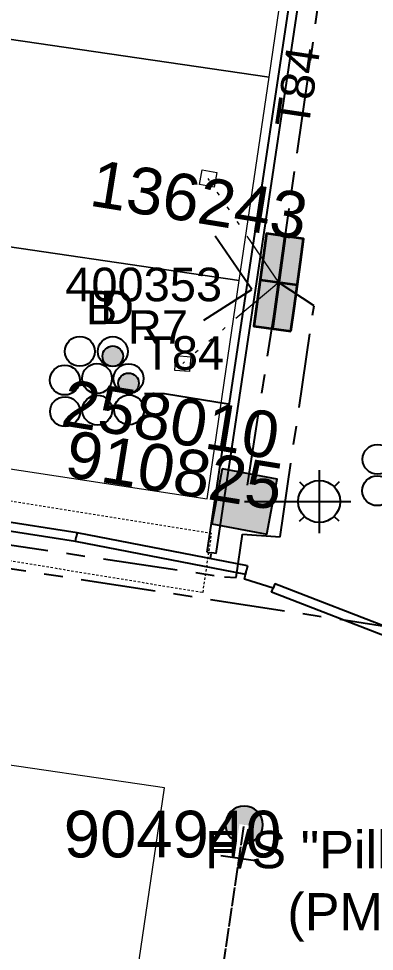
# Model space of a CAD drawing. Header units: metres. Extents: x 302924 to 304532, y 6268290 to 6269135.
# Drawn here: x 304180.3 to 304199.33, y 6268794.98 to 6268844.95 of the extents above; entities that cross this region are included whole.
import ezdxf
from ezdxf.enums import TextEntityAlignment as Align

# ---------------------------------------------------------------- set-up
doc = ezdxf.new("R2010")
doc.units = ezdxf.units.M
for name, pattern in [('Cable Exist OH', [1, 1, 0]), ('Cable Exist UG', [7, 4, -1, 1, -1]), ('DASHED', [19.05, 12.7, -6.35]), ('HIDDEN2', [0.1875, 0.125, -0.0625]), ('PHANTOMX2', [6.6, 3, -0.75, 0.2, -0.75, 0.2, -0.75, 0.2, -0.75])]:
    doc.linetypes.add(name, pattern=pattern)
doc.layers.get('0').update_dxf_attribs({"color": 6})
for name, color, linetype, lineweight in [('_User Miscellaneous1', 30, 'Continuous', 13), ('_User Miscellaneous5', 121, 'Continuous', 13), ('_User_LV_Exist', 5, 'Continuous', 35), ('Cadastre Other Property_SP_EXT', 138, 'DASHED', 15), ('Mains_HV_EXT', 13, 'Continuous', 25), ('Mains_LV_EXT', 163, 'Continuous', 25), ('Mains_LV_SL_EXT', 135, 'Continuous', 25), ('Services_SP_EXT', 42, 'PHANTOMX2', 20)]:
    doc.layers.add(name, color=color, linetype=linetype, lineweight=lineweight)
for name, color, linetype in [('Duct_SP_EXT', 30, 'Continuous'), ('Equip_SP_SL_EXT', 7, 'Continuous'), ('SupportsOH_SP_TR_HV_LV_SL_EXT', 7, 'Continuous'), ('SupportsUG_SP_LV_EXT', 7, 'Continuous'), ('SupportsUG_SP_LV_SL_EXT', 7, 'Continuous'), ('Trench_SP_EXT', 7, 'Continuous')]:
    doc.layers.add(name, color=color, linetype=linetype)
doc.styles.add('COLUMN_LABEL', font='arial.ttf', dxfattribs={"height": 2})
doc.styles.add('iecARIAL', font='arial.ttf', dxfattribs={"height": 2})
doc.styles.add('POLE_LABEL', font='arial.ttf', dxfattribs={"height": 2})
doc.styles.add('SL_LABEL', font='arial.ttf', dxfattribs={"height": 2})
doc.styles.get("Standard").update_dxf_attribs({"font": 'arial.ttf'})

# ---------------------------------------------------------------- blocks, each defined once
blk = doc.blocks.new('COLUMN_EXT')
blk.add_hatch(color=256).paths.add_polyline_path([(1.5, -1.5), (1.5, 1.5), (-1.5, 1.5), (-1.5, -1.5)])
blk.add_lwpolyline([(1.5, 1.5), (-1.5, 1.5), (-1.5, -1.5), (1.5, -1.5)], close=True)
at = {"flags": 9}
for tag, p in [('NOTES', (-1.813, 2)), ('STREETNAME', (-1.813, 1.6)), ('LOCATION', (-1.813, 1.4)), ('SUBURB', (-1.813, 1.8)), ('LEGEND', (-1.813, 1.2)), ('USAGE', (-1.813, 1)), ('COLUMN_TYPE', (-1.813, 0.4)), ('OWNED_BY', (-1.813, 0.6)), ('STATE', (-1.813, 0.8))]:
    blk.add_attdef(tag, text='', height=0.2, rotation=180, dxfattribs=at).set_placement(p, align=Align.MIDDLE_LEFT)
at = {"flags": 1}
blk.add_attdef('Z', (-1.813, 2.351), '', height=0.2, rotation=180, dxfattribs=at)
at = {"flags": 9}
for tag, style, p in [('STRUCTURE_PLANT_NUMBER', 'POLE_LABEL', (-1.813, -0.031)), ('STREET_CODE', 'COLUMN_LABEL', (-1.813, 0.2))]:
    blk.add_attdef(tag, text='', height=0.2, rotation=180, dxfattribs=dict(at, style=style)).set_placement(p, align=Align.MIDDLE_LEFT)
at = {"style": 'COLUMN_LABEL', "width": 0.9, "flags": 8}
blk.add_attdef('ASSET_NUM', text='', height=2, rotation=270, dxfattribs=at).set_placement((2, -4), align=Align.MIDDLE_LEFT)
blk = doc.blocks.new('PILLAR_EXT')
blk.add_hatch(color=256).paths.add_polyline_path([(-2.5, 1), (-2.5, -1), (2.5, -1), (2.5, 1)])
for p, q in [((0, 1), (0, -1)), ((-2.5, 0), (2.5, 0))]:
    blk.add_line(p, q)
at = {"ltscale": 10}
blk.add_line((2.5, 0), (-2.5, 0), dxfattribs=at)
blk.add_lwpolyline([(-2.5, -1), (-1.25, -1), (1.25, -1), (2.5, -1), (2.5, 1), (-2.5, 1)], close=True)
at = {"width": 0.9, "flags": 8}
blk.add_attdef('ASSET_NUM', text='', height=2, rotation=90, dxfattribs=at).set_placement((-2, 4), align=Align.MIDDLE_LEFT)
for tag, p, flags in [('OWNED_BY', (0, -0.2), 9), ('STATE', (0, -0.4), 9), ('SUPPORT_TYPE', (0, -0.6), 9), ('USAGE', (0, -0.8), 9), ('LEGEND', (0, -1), 9), ('LOCATION', (0, -1.2), 9), ('NOTES', (0, -1.4), 9), ('PARENT', (0, -1.6), 9), ('STREETNAME', (0, -1.8), 9), ('SUBURB', (0, -2), 1)]:
    blk.add_attdef(tag, p, '', height=0.2, dxfattribs=dict(flags=flags))
blk = doc.blocks.new('DUCT_EXT')
blk.add_circle((0, 0.8), 0.8)
at = {"flags": 1}
blk.add_attdef('Z', (0, 0), '', height=0.2, dxfattribs=at)
at = {"flags": 9}
for tag, p in [('DUCT_CODE', (0, 0)), ('XSECT_TYPE', (0, -0.2)), ('STATE', (0, -0.6)), ('FB_REFERENCE', (0, -0.4)), ('NOTES', (0, -0.8))]:
    blk.add_attdef(tag, text='', height=0.2, dxfattribs=at).set_placement(p, align=Align.MIDDLE_LEFT)
blk = doc.blocks.new('SL_LANTERN_EXT')
at = {"flags": 9}
for tag, p in [('LRATECODE', (-7.4, 0)), ('LOUTREACHVOCAB', (-7.2, 0)), ('LOUTREACH', (-7, 0)), ('LANTNUMBER', (-6.6, 0)), ('LNEW', (-6.4, 0)), ('LMASTVOCAB', (-6.2, 0)), ('LMAST', (-6, 0)), ('LLAMPVOCAB', (-5.8, 0)), ('LLAMP', (-5.6, 0)), ('LEXIST', (-5.4, 0)), ('LCHARGE3PERCENT', (-5.2, 0)), ('LCHARGE3', (-5, 0)), ('LCHARGE2PERCENT', (-4.8, 0)), ('LCHARGE2', (-4.6, 0)), ('LCHARGE1PERCENT', (-4.4, 0)), ('LCHARGE1', (-4.2, 0)), ('LCATEGORY', (-4, 0)), ('LBRACKETVOCAB', (-3.8, 0)), ('LBRACKET', (-3.6, 0)), ('LKINGHEIGHT', (-3.4, 0)), ('CREPLACE', (-3.2, 0)), ('CREMOVE', (-3, 0)), ('CNUMBER', (-2.8, 0)), ('CNEW', (-2.6, 0)), ('CEXIST', (-2.4, 0)), ('USAGE', (-2.2, 0)), ('STATE', (-2, 0)), ('OWNED_BY', (-1.8, 0)), ('ORIENTATION', (-1.6, 0)), ('OPERATING_VOLTAGE', (-1.4, 0)), ('NO_PHASES', (-1.2, 0)), ('LANTERN_TYPE', (-1, 0)), ('LANTERN_PURPOSE', (-0.8, 0)), ('CONTROL_TYPE', (-0.6, 0)), ('CONSTRUCTED_VOLTAGE', (-0.4, 0))]:
    blk.add_attdef(tag, text='', height=0.001, rotation=270, dxfattribs=at).set_placement(p, align=Align.MIDDLE_LEFT)
at = {"style": 'SL_LABEL', "flags": 9}
blk.add_attdef('STREET_CODE', text='', height=0.001, rotation=270, dxfattribs=at).set_placement((0.001, 0), align=Align.MIDDLE_LEFT)
at = {"flags": 1}
blk.add_attdef('Z', (0, 0), '', height=0.001, rotation=270, dxfattribs=at)
at = {"width": 0.9}
blk.add_attdef('LNUMBER', text='', height=1, dxfattribs=at).set_placement((7, -1), align=Align.MIDDLE_LEFT)
at = {"flags": 9}
for tag, p in [('LREMOVE', (0, -7.6)), ('LREPLACE', (0, -7.8)), ('LTYPE', (0, -8)), ('LTYPEVOCAB', (0, -8.2)), ('LEGEND', (0, -8.4)), ('SUBURB', (0, -8.6)), ('STREETNAME', (0, -8.8)), ('LOCATION', (0, -9)), ('NOTES', (0, -9.2)), ('MAINTAINED_BY', (0, -9.863))]:
    blk.add_attdef(tag, text='', height=0.001, dxfattribs=at).set_placement(p, align=Align.MIDDLE_LEFT)
blk.add_attdef('OPERATED_BY', (0, -9.607), '', height=0.001, dxfattribs=at)
at = {"transparency": 33554687}
blk.add_wipeout([(5.688, 0), (5.061, -1.061), (4, -1.688), (2.939, -1.061), (2.313, 0), (2.939, 1.061), (4, 1.687), (5.061, 1.061)], dxfattribs=at)
for p, q in [((4, 1.687), (4, 0)), ((2.939, 1.061), (3.205, 0.795)), ((5.061, 1.061), (4.795, 0.795)), ((0, 0), (4, 0)), ((4, 0), (5.688, 0)), ((4, 0), (4, -1.688)), ((2.939, -1.061), (3.205, -0.795)), ((5.061, -1.061), (4.795, -0.795))]:
    blk.add_line(p, q)
blk.add_circle((4, 0), 1.125)
blk = doc.blocks.new('CCP_EXT')
at = {"flags": 9}
for tag, p in [('OWNED_BY', (0, -1)), ('USAGE', (0, -1.2)), ('LEGEND', (0, -1.4)), ('LIFE_SUPPORT', (0, -1.6)), ('STATE', (0, -1.8)), ('NOTES', (0, -2))]:
    blk.add_attdef(tag, text='', height=0.2, dxfattribs=at).set_placement(p, align=Align.MIDDLE_LEFT)
at = {"transparency": 33554687}
blk.add_wipeout([(0, 0.566), (0.566, 0), (0, -0.566), (-0.566, 0)], dxfattribs=at)
blk.add_lwpolyline([(-0.566, 0), (0, 0.566), (0.566, 0), (0, -0.566), (-0.566, 0)])
at = {"flags": 1}
blk.add_attdef('Z', (0, 0), '', height=0.2, dxfattribs=at)
at = {"flags": 9}
for tag, p in [('CCP_TYPE', (0, 0)), ('OPERATING_VOLTAGE', (0, -0.6)), ('CONSTRUCTED_VOLTAGE', (0, -0.2)), ('NO_PHASES', (0, -0.4)), ('ORIENTATION', (0, -0.8))]:
    blk.add_attdef(tag, text='', height=0.2, dxfattribs=at).set_placement(p, align=Align.MIDDLE_LEFT)
blk = doc.blocks.new('POLE_EXT')
blk.add_hatch(color=256).paths.add_polyline_path([(-1, 0, 1), (1, 0, 1)])
blk.add_lwpolyline([(-1, 0, 1), (1, 0, 1)], format="xyb", close=True)
at = {"flags": 8}
blk.add_attdef('pNumber', text='', height=2, dxfattribs=at).set_placement((2.5, 2.5), align=Align.MIDDLE_CENTER)
at = {"style": 'POLE_LABEL', "flags": 9}
for tag, p in [('STRUCTURE_PLANT_NUMBER', (1.355, 0.028)), ('STREET_CODE', (1.355, -0.2))]:
    blk.add_attdef(tag, text='', height=0.2, dxfattribs=at).set_placement(p, align=Align.MIDDLE_LEFT)
at = {"flags": 9}
for tag, p in [('OWNED_BY', (1.355, -0.4)), ('SPECIAL_USE', (1.355, -0.8)), ('STATE', (1.355, -1)), ('PARENT', (1.355, -0.6)), ('cLV', (1.355, -1.4)), ('hDepth', (1.355, -1.6)), ('USAGE', (1.355, -1.2)), ('cHV', (1.355, -2)), ('hDia', (1.355, -1.8)), ('LBRACKET', (1.355, -2.2)), ('LExisting', (1.355, -2.4)), ('LANTNUMBER', (1.355, -2.6)), ('LOther', (1.355, -2.8)), ('LRemove', (1.355, -3)), ('cLinedev', (1.355, -3.4)), ('LEGEND', (1.355, -3.2)), ('LOCATION', (1.355, -3.6)), ('pExisting', (1.355, -3.8)), ('PFNUMBER', (1.355, -4)), ('pFooting', (1.355, -4.4)), ('NEWPFNUMBER', (1.355, -4.2)), ('pNew', (1.355, -4.6)), ('pRelocate', (1.355, -5)), ('pRemove', (1.355, -5.2)), ('pReplace', (1.355, -5.4)), ('cspan', (1.355, -6)), ('pStay', (1.355, -5.6)), ('pType', (1.355, -5.8)), ('STREETNAME', (1.355, -6.2)), ('SUBURB', (1.355, -6.4)), ('OPERATED_BY', (1.355, -7.014)), ('NOTES', (1.355, -6.6)), ('MAINTAINED_BY', (1.355, -6.814))]:
    blk.add_attdef(tag, text='', height=0.2, dxfattribs=at).set_placement(p, align=Align.MIDDLE_LEFT)
at = {"flags": 1}
blk.add_attdef('Z', (1.355, -7.328), '', height=0.2, dxfattribs=at)
blk = doc.blocks.new('End Shackle_EXT')
at = {"flags": 9}
for tag, p in [('ORIENTATION', (0, -0.8)), ('OWNED_BY', (0, -1)), ('STATE', (0, -1.2)), ('USAGE', (0, -1.4)), ('NOTES', (0, -1.6))]:
    blk.add_attdef(tag, text='', height=0.2, dxfattribs=at).set_placement(p, align=Align.MIDDLE_LEFT)
at = {"transparency": 33554687}
blk.add_wipeout([(0, 0.253), (1.815, 0.253), (1.815, -0.253), (0, -0.253)], dxfattribs=at)
blk.add_line((1.815, -1), (1.815, 1))
at = {"flags": 1}
blk.add_attdef('Z', (0, 0), '', height=0.2, dxfattribs=at)
at = {"flags": 9}
for tag, p in [('CONNECTOR_TYPE', (0, 0)), ('OPERATING_VOLTAGE', (0, -0.6)), ('CONSTRUCTED_VOLTAGE', (0, -0.2)), ('NO_PHASES', (0, -0.4))]:
    blk.add_attdef(tag, text='', height=0.2, dxfattribs=at).set_placement(p, align=Align.MIDDLE_LEFT)
blk = doc.blocks.new('CABLE_LARGE_EXT')
h = blk.add_hatch(color=256)
edge = h.paths.add_edge_path()
edge.add_arc((0, 0.55), 0.55, 0, 360)
blk.add_circle((0, 0.55), 0.55)
at = {"flags": 1}
blk.add_attdef('Z', (0, 0), '', height=0.2, dxfattribs=at)
at = {"flags": 9}
for tag, p in [('COND_CODE', (0, 0)), ('XSECT_SIZE', (0, -0.6)), ('STATE', (0, -0.4)), ('FB_REFERENCE', (0, -0.2)), ('NOTES', (0, -0.8))]:
    blk.add_attdef(tag, text='', height=0.2, dxfattribs=at).set_placement(p, align=Align.MIDDLE_LEFT)

msp = doc.modelspace()

# ---------------------------------------------------------------- linework, layer by layer
at = {"layer": '_User Miscellaneous1', "transparency": 33554687}
for p, q in [((304190.3912, 6268816.3694), (304198.5453, 6268871.0097)), ((304190.8659, 6268816.2985), (304199.0206, 6268870.9424)), ((304183.3415, 6268816.9416), (304123.2172, 6268826.3404)), ((304183.4244, 6268817.4144), (304123.7848, 6268826.7375)), ((304183.4244, 6268817.4144), (304183.383, 6268817.178)), ((304192.5392, 6268815.6427), (304183.4244, 6268817.4144)), ((304183.3415, 6268816.9416), (304183.383, 6268817.178)), ((304192.4476, 6268815.1715), (304183.3415, 6268816.9416)), ((304190.3912, 6268816.3694), (304190.6286, 6268816.3339)), ((304190.8659, 6268816.2985), (304190.6286, 6268816.3339)), ((304192.4476, 6268815.1715), (304192.4934, 6268815.4071)), ((304192.5392, 6268815.6427), (304192.4934, 6268815.4071)), ((304193.8244, 6268814.2252), (304193.911, 6268814.449)), ((304193.9977, 6268814.6728), (304193.911, 6268814.449)), ((304208.0226, 6268809.2418), (304193.9977, 6268814.6728)), ((304207.8493, 6268808.7942), (304193.8244, 6268814.2252))]:
    msp.add_line(p, q, dxfattribs=at)
at = {"layer": '_User Miscellaneous5', "linetype": 'Continuous', "transparency": 33554597}
for points in [[(304195.2977, 6268852.7007), (304162.6979, 6268857.4835), (304161.1012, 6268846.5993), (304193.6984, 6268841.8176), (304195.2977, 6268852.7007)], [(304193.6984, 6268841.8176), (304161.1012, 6268846.5993), (304159.5044, 6268835.7153), (304192.0999, 6268830.9335), (304193.6984, 6268841.8176)], [(304192.0999, 6268830.9335), (304159.5044, 6268835.7153), (304157.8144, 6268824.1917), (304190.3788, 6268819.2194), (304192.0999, 6268830.9335)]]:
    msp.add_lwpolyline(points, close=True, dxfattribs=at)
msp.add_lwpolyline([(304184.0359, 6268776.0409), (304188.1062, 6268803.7465), (304188.1062, 6268803.7465), (304155.9271, 6268808.4573), (304153.9579, 6268808.7412), (304151.988, 6268809.0171), (304150.0166, 6268809.2851), (304148.0445, 6268809.546), (304146.0718, 6268809.798), (304144.0976, 6268810.0431), (304142.1218, 6268810.2801), (304140.1463, 6268810.5091), (304138.1692, 6268810.7302), (304136.1914, 6268810.9433), (304134.2123, 6268811.1485), (304132.2332, 6268811.3456), (304130.2526, 6268811.5358), (304128.2714, 6268811.717), (304126.2902, 6268811.8912), (304124.3076, 6268812.0565), (304122.3244, 6268812.2148), (304120.3413, 6268812.3651)], dxfattribs=at)
at = {"layer": 'Duct_SP_EXT'}
for p, q in [((304192.4476, 6268815.1715), (304183.3415, 6268816.9416)), ((304190.3912, 6268816.3694), (304190.6286, 6268816.3339)), ((304190.8659, 6268816.2985), (304190.6286, 6268816.3339)), ((304192.4476, 6268815.1715), (304192.4934, 6268815.4071)), ((304192.5392, 6268815.6427), (304192.4934, 6268815.4071)), ((304193.8244, 6268814.2252), (304193.911, 6268814.449)), ((304193.9977, 6268814.6728), (304193.911, 6268814.449)), ((304208.0226, 6268809.2418), (304193.9977, 6268814.6728)), ((304207.8493, 6268808.7942), (304193.8244, 6268814.2252))]:
    msp.add_line(p, q, dxfattribs=at)
msp.add_lwpolyline([(304187.0339, 6268824.8796), (304188.0945, 6268824.8701), (304191.5045, 6268824.3257)], dxfattribs=at)
at = {"layer": 'Mains_LV_EXT', "linetype": 'Cable Exist UG'}
msp.add_lwpolyline([(304194.2162, 6268830.8234), (304197.2748, 6268852.3249)], dxfattribs=at)
at = {"layer": 'Trench_SP_EXT', "linetype": 'Cable Exist UG'}
for points in [[(304190.2048, 6268828.791), (304192.7689, 6268830.443), (304190.8117, 6268833.3092)], [(304190.583, 6268816.255), (304190.5457, 6268816.0292)], [(304193.911, 6268814.449), (304192.3738, 6268814.9205), (304192.3738, 6268814.9205), (304192.465, 6268815.358)]]:
    msp.add_lwpolyline(points, dxfattribs=at)

# ---------------------------------------------------------------- block references
at = {"layer": 'Duct_SP_EXT'}
for name, p in [('DUCT_EXT', (304183.5713, 6268826.3285)), ('DUCT_EXT', (304185.3322, 6268826.3162)), ('CABLE_LARGE_EXT', (304185.3322, 6268826.3161)), ('DUCT_EXT', (304182.7669, 6268824.7914)), ('DUCT_EXT', (304184.4892, 6268824.8704)), ('DUCT_EXT', (304186.179, 6268824.8673)), ('DUCT_EXT', (304182.7798, 6268823.0991)), ('DUCT_EXT', (304184.5037, 6268823.1832)), ('DUCT_EXT', (304186.2074, 6268823.1921)), ('DUCT_EXT', (304199.5022, 6268820.544)), ('DUCT_EXT', (304199.4837, 6268818.8621))]:
    msp.add_blockref(name, p, dxfattribs=at)
at = {"layer": 'SupportsOH_SP_TR_HV_LV_SL_EXT'}
ref = msp.add_blockref('POLE_EXT', (304192.3627, 6268801.7655), dxfattribs=at)
ref.add_attrib('ASSET_NUM', '904940', dxfattribs={"layer": '0', "height": 2.5, "style": 'POLE_LABEL'}).set_placement((304194.3627, 6268802.5155), align=Align.TOP_RIGHT)
at = {"layer": 'SupportsUG_SP_LV_EXT'}
ref = msp.add_blockref('PILLAR_EXT', (304194.2161, 6268830.8234), dxfattribs=dict(at, rotation=82.23291588310198))
ref.add_attrib('ASSET_NUM', '136243', dxfattribs={"layer": '0', "height": 2.5, "rotation": 350.82914, "style": 'iecARIAL'}).set_placement((304195.7161, 6268834.3234), align=Align.MIDDLE_RIGHT)
at = {"layer": 'SupportsUG_SP_LV_SL_EXT'}
ref = msp.add_blockref('COLUMN_EXT', (304192.3803, 6268819.0845), dxfattribs=dict(at, rotation=79.47665199245263))
ref.add_attrib('ASSET_NUM', '910825', dxfattribs={"layer": '0', "height": 2.5, "rotation": 350.84157, "style": 'COLUMN_LABEL'}).set_placement((304194.3803, 6268819.8345), align=Align.MIDDLE_RIGHT)

# ---------------------------------------------------------------- texts
at = {"layer": 'Duct_SP_EXT'}
for s, p in [('400353', (304182.7917, 6268829.813)), ('B', (304183.8931, 6268828.574)), ('D', (304184.6566, 6268828.5863)), ('R7', (304186.1393, 6268827.5348))]:
    msp.add_text(s, height=1.8, dxfattribs=at).set_placement(p)
at = {"layer": 'Mains_LV_EXT'}
msp.add_text('T84', height=1.8, rotation=81.52397, dxfattribs=at).set_placement((304195.7941, 6268839.0113))

# ---------------------------------------------------------------- next in the draw order: block references
at = {"layer": 'Equip_SP_SL_EXT'}
ref = msp.add_blockref('SL_LANTERN_EXT', (304192.3802, 6268819.0845), dxfattribs=at)
ref.add_attrib('ASSET_NUM', '258010', dxfattribs={"layer": '0', "height": 2.5, "rotation": 350.84157, "style": 'iecARIAL'}).set_placement((304193.8802, 6268820.5845), align=Align.BOTTOM_RIGHT)
at = {"layer": 'Mains_LV_EXT', "rotation": 261.6382411316098}
msp.add_blockref('End Shackle_EXT', (304192.3626, 6268801.7656), dxfattribs=at)
at = {"layer": 'Services_SP_EXT', "rotation": 304.2329161413608}
msp.add_blockref('CCP_EXT', (304190.4332, 6268836.3856), dxfattribs=at)

# ---------------------------------------------------------------- next in the draw order: linework, layer by layer
at = {"layer": 'Duct_SP_EXT'}
for p, q in [((304190.3912, 6268816.3694), (304198.5453, 6268871.0097)), ((304190.8659, 6268816.2985), (304199.0206, 6268870.9424)), ((304183.3415, 6268816.9416), (304123.2172, 6268826.3404)), ((304183.4244, 6268817.4144), (304123.7848, 6268826.7375)), ((304183.4244, 6268817.4144), (304183.383, 6268817.178)), ((304192.5392, 6268815.6427), (304183.4244, 6268817.4144)), ((304183.3415, 6268816.9416), (304183.383, 6268817.178))]:
    msp.add_line(p, q, dxfattribs=at)
at = {"layer": 'Mains_LV_EXT', "linetype": 'Cable Exist OH'}
msp.add_lwpolyline([(304184.684, 6268749.525), (304192.3626, 6268801.7656)], dxfattribs=at)
at = {"layer": 'Mains_LV_SL_EXT', "linetype": 'Cable Exist UG'}
msp.add_lwpolyline([(304194.2162, 6268830.8234), (304192.3803, 6268819.0844)], dxfattribs=at)
at = {"layer": 'Services_SP_EXT'}
msp.add_lwpolyline([(304194.2162, 6268830.8233), (304190.4332, 6268836.3856)], dxfattribs=at)

# ---------------------------------------------------------------- next in the draw order: block references
at = {"layer": '_User_LV_Exist'}
ref = msp.add_blockref('PILLAR_EXT', (304194.2161, 6268830.8234), dxfattribs=dict(at, rotation=82.23291588310198))
ref.add_attrib('ASSET_NUM', '136243', dxfattribs={"layer": '0', "height": 2.5, "rotation": 350.82914, "style": 'iecARIAL'}).set_placement((304195.7161, 6268834.3234), align=Align.MIDDLE_RIGHT)
at = {"layer": 'Duct_SP_EXT'}
msp.add_blockref('CABLE_LARGE_EXT', (304186.179, 6268824.8673), dxfattribs=at)
at = {"layer": 'Services_SP_EXT', "rotation": 40.23291580704706}
msp.add_blockref('CCP_EXT', (304189.0818, 6268826.4773), dxfattribs=at)

# ---------------------------------------------------------------- next in the draw order: texts
at = {"layer": '_User_LV_Exist', "color": 3, "transparency": 33554687, "insert": (304202.902, 6268800.1347), "char_height": 2, "attachment_point": 5}
msp.add_mtext('To\\PF/S "Pillar S140827"\\P(PMS 34937)', dxfattribs=at)

# ---------------------------------------------------------------- next in the draw order: linework, layer by layer
at = {"layer": 'Cadastre Other Property_SP_EXT', "linetype": 'HIDDEN2'}
msp.add_lwpolyline([(304122.6763, 6268829.6742), (304122.0631, 6268825.4358), (304190.162, 6268814.2173), (304190.6241, 6268817.3638), (304125.5398, 6268827.9032), (304125.7155, 6268829.1973), (304122.6763, 6268829.6742)], close=True, dxfattribs=at)
at = {"layer": 'Mains_HV_EXT', "linetype": 'Cable Exist UG'}
msp.add_lwpolyline([(304024.393, 6268853.0228), (304050.3534, 6268849.2084), (304050.3534, 6268849.2084), (304058.2448, 6268847.9708), (304068.1101, 6268846.4234), (304078.0289, 6268844.9), (304087.8935, 6268843.3517), (304097.7187, 6268842.0147), (304105.609, 6268840.776), (304123.5266, 6268838.6846), (304123.5266, 6268838.6846), (304122.217, 6268829.7318), (304121.3778, 6268824.5002), (304206.5481, 6268811.3799), (304205.8626, 6268806.7925)], dxfattribs=at)
at = {"layer": 'Mains_LV_EXT', "linetype": 'Cable Exist UG'}
msp.add_lwpolyline([(304124.8739, 6268840.9861), (304124.3799, 6268837.6089), (304124.3799, 6268837.6089), (304123.2054, 6268829.5802), (304122.5244, 6268825.3345), (304191.319, 6268815.045), (304191.944, 6268815.0176), (304191.944, 6268815.0176), (304192.2835, 6268817.3301), (304194.2841, 6268817.188), (304194.2841, 6268817.188), (304196.1018, 6268829.5686), (304194.2306, 6268830.8087)], dxfattribs=at)
at = {"layer": 'Services_SP_EXT'}
msp.add_lwpolyline([(304194.2162, 6268830.8233), (304189.0817, 6268826.4773)], dxfattribs=at)

# ---------------------------------------------------------------- next in the draw order: texts
at = {"layer": 'Duct_SP_EXT'}
msp.add_text('T84', height=1.8, dxfattribs=at).set_placement((304186.9608, 6268826.1419))

doc.saveas('drawing.dxf')
